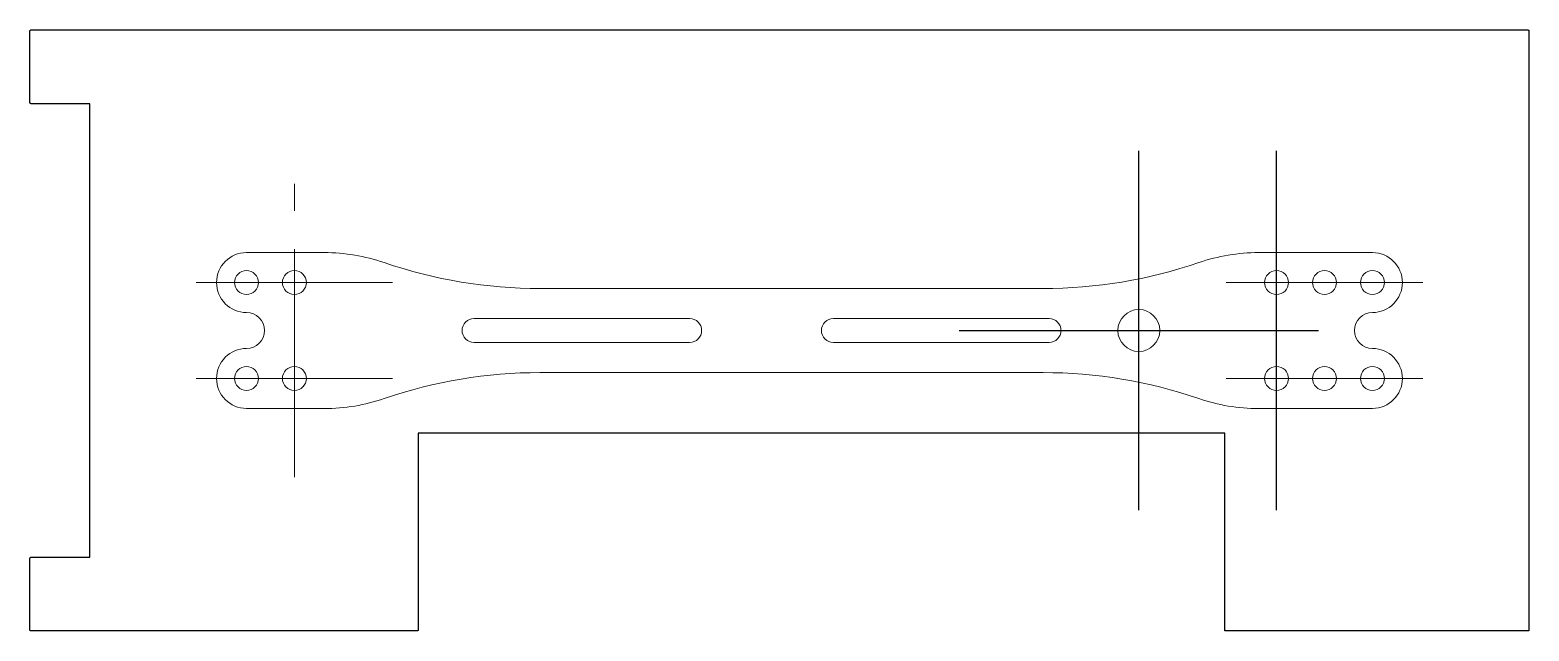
# Model space of a CAD drawing. Extents: x 83 to 208, y -130 to -80.
import ezdxf

# ---------------------------------------------------------------- set-up
doc = ezdxf.new("R2010")
doc.units = 0
doc.linetypes.add('CENTER2', pattern=[28.575, 19.05, -3.175, 3.175, -3.175])
doc.layers.get('0').update_dxf_attribs({"linetype": 'CONTINUOUS', "lineweight": 25, "true_color": 0xffffff})
for name, color, linetype, lineweight, true_color in [('calque 1', 7, 'CONTINUOUS', 25, 0x000000), ('calque 2', 1, 'CONTINUOUS', 25, 0xff0000), ('Exclusion', 4, 'CONTINUOUS', 13, 0x00ffff)]:
    doc.layers.add(name, color=color, linetype=linetype, lineweight=lineweight, true_color=true_color)

msp = doc.modelspace()

# ---------------------------------------------------------------- linework, layer by layer
at = {"color": 7, "linetype": 'CONTINUOUS', "lineweight": 15, "true_color": 0xffffff}
for p, q in [((100.75, -98.5), (107.25, -98.5)), ((185.25, -98.5), (194.75, -98.5)), ((125.25, -101.5), (167.25, -101.5)), ((137.75, -104), (119.75, -104)), ((167.75, -104), (149.75, -104)), ((119.75, -106), (137.75, -106)), ((149.75, -106), (167.75, -106)), ((125.25, -108.5), (167.25, -108.5)), ((100.75, -111.5), (107.25, -111.5)), ((185.25, -111.5), (194.75, -111.5))]:
    msp.add_line(p, q, dxfattribs=at)
for centre, radius in [((100.75, -101), 1), ((104.75, -101), 1), ((186.75, -101), 1), ((190.75, -101), 1), ((194.75, -101), 1), ((175.25, -105), 1.75), ((100.75, -109), 1), ((104.75, -109), 1), ((186.75, -109), 1), ((190.75, -109), 1), ((194.75, -109), 1)]:
    msp.add_circle(centre, radius, dxfattribs=at)
for centre, radius, start, end in [((100.75, -101), 2.5, 90, 270), ((107.25, -113.92), 15.42, 71.0754, 90), ((185.25, -113.92), 15.42, 90, 108.9246), ((194.75, -101), 2.5, 270, 90), ((125.25, -61.42), 40.08, 251.0754, 270), ((167.25, -61.42), 40.08, 270, 288.9246), ((100.75, -105), 1.5, 270, 90), ((194.75, -105), 1.5, 90, 270), ((119.75, -105), 1, 90, 270), ((137.75, -105), 1, 270, 90), ((149.75, -105), 1, 90, 270), ((167.75, -105), 1, 270, 90), ((100.75, -109), 2.5, 90, 270), ((194.75, -109), 2.5, 270, 90), ((125.25, -148.59), 40.08, 90, 108.9246), ((167.25, -148.59), 40.08, 71.0754, 90), ((107.25, -96.09), 15.42, 270, 288.9246), ((185.25, -96.09), 15.42, 251.0754, 270)]:
    msp.add_arc(centre, radius, start, end, dxfattribs=at)
at = {"layer": 'calque 1', "linetype": 'CONTINUOUS'}
for p, q in [((82.67, -80), (82.68, -79.99)), ((82.67, -86), (82.67, -80)), ((82.68, -79.97), (82.69, -79.96)), ((82.68, -79.98), (82.68, -79.97)), ((82.68, -79.99), (82.68, -79.98)), ((82.68, -79.99), (82.68, -79.99)), ((82.69, -79.96), (82.7, -79.94)), ((82.7, -79.94), (82.71, -79.94)), ((82.71, -79.94), (82.73, -79.93)), ((82.71, -79.94), (82.71, -79.94)), ((82.73, -79.93), (82.75, -79.92)), ((82.75, -79.92), (207.75, -79.92)), ((207.75, -79.92), (207.76, -79.93)), ((207.76, -79.93), (207.76, -79.93)), ((207.76, -79.93), (207.77, -79.93)), ((207.77, -79.93), (207.78, -79.93)), ((207.78, -79.93), (207.79, -79.94)), ((207.79, -79.94), (207.81, -79.95)), ((207.81, -79.95), (207.81, -79.96)), ((207.81, -79.96), (207.81, -79.96)), ((207.81, -79.96), (207.82, -79.98)), ((207.82, -79.98), (207.82, -80)), ((207.82, -80), (207.82, -130)), ((82.68, -86.02), (82.67, -86)), ((82.69, -86.04), (82.68, -86.02)), ((82.69, -86.05), (82.69, -86.04)), ((82.69, -86.04), (82.69, -86.04)), ((82.71, -86.06), (82.69, -86.05)), ((82.72, -86.07), (82.71, -86.06)), ((82.73, -86.07), (82.72, -86.07)), ((82.74, -86.07), (82.73, -86.07)), ((82.75, -86.08), (82.74, -86.07)), ((82.74, -86.07), (82.74, -86.07)), ((87.67, -86.08), (82.75, -86.08)), ((87.67, -123.92), (87.67, -86.08)), ((182.43, -113.58), (115.08, -113.58)), ((115.08, -113.58), (115.08, -130)), ((182.43, -130), (182.43, -113.58)), ((82.67, -124), (82.68, -123.99)), ((82.67, -130), (82.67, -124)), ((82.68, -123.97), (82.69, -123.96)), ((82.68, -123.98), (82.68, -123.97)), ((82.68, -123.99), (82.68, -123.98)), ((82.68, -123.99), (82.68, -123.99)), ((82.69, -123.96), (82.7, -123.94)), ((82.7, -123.94), (82.71, -123.94)), ((82.71, -123.94), (82.73, -123.93)), ((82.71, -123.94), (82.71, -123.94)), ((82.73, -123.93), (82.75, -123.92)), ((82.75, -123.92), (87.67, -123.92)), ((82.68, -130.02), (82.67, -130)), ((82.69, -130.04), (82.68, -130.02)), ((82.69, -130.05), (82.69, -130.04)), ((82.69, -130.04), (82.69, -130.04)), ((82.71, -130.06), (82.69, -130.05)), ((82.72, -130.07), (82.71, -130.06)), ((82.73, -130.07), (82.72, -130.07)), ((82.74, -130.07), (82.73, -130.07)), ((82.75, -130.07), (82.74, -130.07)), ((82.74, -130.07), (82.74, -130.07)), ((115, -130.07), (82.75, -130.07)), ((115.02, -130.07), (115, -130.07)), ((115.04, -130.06), (115.02, -130.07)), ((115.05, -130.06), (115.04, -130.06)), ((115.04, -130.06), (115.04, -130.06)), ((115.06, -130.04), (115.05, -130.06)), ((115.07, -130.03), (115.06, -130.04)), ((115.08, -130), (115.07, -130.01)), ((115.07, -130.01), (115.07, -130.01)), ((115.07, -130.01), (115.07, -130.02)), ((115.07, -130.02), (115.07, -130.03)), ((182.43, -130.02), (182.43, -130)), ((182.44, -130.04), (182.43, -130.02)), ((182.44, -130.05), (182.44, -130.04)), ((182.44, -130.04), (182.44, -130.04)), ((182.46, -130.06), (182.44, -130.05)), ((182.47, -130.07), (182.46, -130.06)), ((182.48, -130.07), (182.47, -130.07)), ((182.49, -130.07), (182.48, -130.07)), ((182.5, -130.07), (182.49, -130.07)), ((182.49, -130.07), (182.49, -130.07)), ((207.75, -130.07), (182.5, -130.07)), ((207.77, -130.07), (207.75, -130.07)), ((207.79, -130.06), (207.77, -130.07)), ((207.8, -130.06), (207.79, -130.06)), ((207.79, -130.06), (207.79, -130.06)), ((207.81, -130.04), (207.8, -130.06)), ((207.82, -130.03), (207.81, -130.04)), ((207.82, -130), (207.82, -130.01)), ((207.82, -130.01), (207.82, -130.01)), ((207.82, -130.01), (207.82, -130.02)), ((207.82, -130.02), (207.82, -130.03))]:
    msp.add_line(p, q, dxfattribs=at)
at = {"layer": 'calque 2'}
for p, q in [((175.25, -120), (175.25, -90)), ((175.25, -120), (175.25, -90)), ((186.75, -120), (186.75, -90)), ((160.25, -105), (190.25, -105))]:
    msp.add_line(p, q, dxfattribs=at)
at = {"layer": 'Exclusion', "linetype": 'CENTER2'}
for p, q in [((104.75, -117.25), (104.75, -92.75)), ((175.25, -117.25), (175.25, -92.75)), ((96.55, -101), (112.95, -101)), ((182.55, -101), (198.95, -101)), ((167.05, -105), (183.45, -105)), ((96.55, -109), (112.95, -109)), ((182.55, -109), (198.95, -109))]:
    msp.add_line(p, q, dxfattribs=at)

doc.saveas('drawing.dxf')
